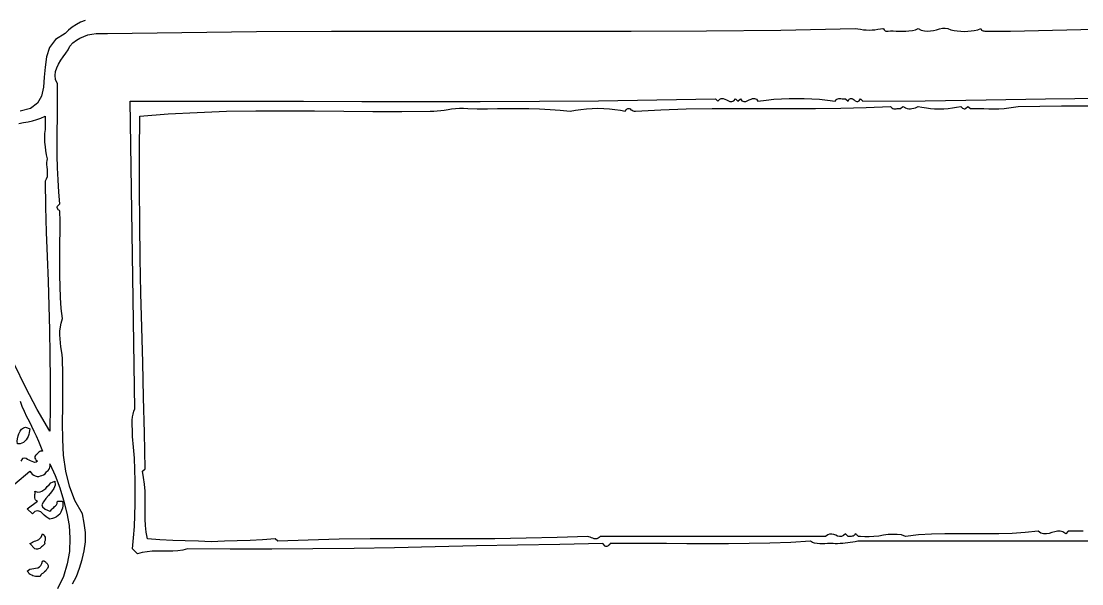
# Model space of a CAD drawing. Extents: x 0.02 to 7.46, y 0.02 to 6.95.
# Drawn here: x 2.599 to 5.406, y 1.49 to 2.979 of the extents above; entities that cross this region are included whole.
import ezdxf

# ---------------------------------------------------------------- set-up
doc = ezdxf.new("R2010")
doc.units = 0
doc.layers.add('1', color=7, linetype='Continuous')

msp = doc.modelspace()

# ---------------------------------------------------------------- linework, layer by layer
for points in [[(5.463, 1.602), (5.402, 1.602), (5.338, 1.602), (5.273, 1.602), (5.206, 1.602), (5.139, 1.602), (5.072, 1.602), (5.004, 1.602), (4.939, 1.602), (4.875, 1.602), (4.814, 1.602), (4.807, 1.601), (4.8, 1.6), (4.793, 1.599), (4.787, 1.598), (4.78, 1.597), (4.774, 1.596), (4.767, 1.596), (4.76, 1.595), (4.754, 1.595), (4.748, 1.596), (4.744, 1.596), (4.739, 1.596), (4.733, 1.596), (4.726, 1.595), (4.72, 1.595), (4.713, 1.595), (4.706, 1.596), (4.699, 1.597), (4.694, 1.599), (4.688, 1.602), (4.636, 1.599), (4.581, 1.597), (4.526, 1.596), (4.471, 1.595), (4.415, 1.595), (4.361, 1.595), (4.307, 1.596), (4.255, 1.596), (4.206, 1.596), (4.158, 1.596), (4.157, 1.594), (4.156, 1.593), (4.154, 1.591), (4.153, 1.59), (4.151, 1.589), (4.149, 1.588), (4.147, 1.588), (4.145, 1.589), (4.139, 1.596), (4.025, 1.594), (3.913, 1.592), (3.804, 1.59), (3.695, 1.587), (3.587, 1.585), (3.48, 1.583), (3.371, 1.582), (3.262, 1.581), (3.152, 1.581), (3.039, 1.582), (3.027, 1.579), (3.014, 1.577), (3, 1.576), (2.987, 1.576), (2.973, 1.576), (2.959, 1.576), (2.946, 1.576), (2.932, 1.574), (2.919, 1.572), (2.907, 1.569), (2.894, 1.582), (2.896, 1.611), (2.899, 1.641), (2.9, 1.67), (2.901, 1.701), (2.901, 1.731), (2.901, 1.762), (2.9, 1.792), (2.899, 1.822), (2.896, 1.851), (2.894, 1.88), (2.894, 1.886), (2.894, 1.892), (2.894, 1.899), (2.893, 1.907), (2.893, 1.915), (2.893, 1.923), (2.894, 1.932), (2.895, 1.939), (2.897, 1.947), (2.9, 1.953), (2.887, 2.768), (3.038, 2.768), (3.191, 2.768), (3.346, 2.768), (3.501, 2.767), (3.657, 2.767), (3.814, 2.767), (3.971, 2.768), (4.127, 2.769), (4.282, 2.771), (4.437, 2.774), (4.443, 2.768), (4.448, 2.773), (4.452, 2.775), (4.457, 2.775), (4.462, 2.773), (4.466, 2.771), (4.471, 2.769), (4.475, 2.767), (4.48, 2.767), (4.485, 2.769), (4.49, 2.774), (4.496, 2.768), (4.503, 2.774), (4.507, 2.769), (4.512, 2.767), (4.517, 2.767), (4.521, 2.769), (4.526, 2.771), (4.531, 2.773), (4.535, 2.775), (4.54, 2.775), (4.545, 2.773), (4.549, 2.768), (4.571, 2.77), (4.591, 2.773), (4.612, 2.774), (4.632, 2.775), (4.652, 2.775), (4.672, 2.775), (4.692, 2.774), (4.712, 2.773), (4.733, 2.77), (4.754, 2.768), (4.756, 2.771), (4.758, 2.773), (4.761, 2.774), (4.763, 2.775), (4.766, 2.775), (4.769, 2.775), (4.772, 2.774), (4.775, 2.774), (4.778, 2.774), (4.781, 2.774), (4.788, 2.768), (4.791, 2.773), (4.794, 2.775), (4.798, 2.775), (4.801, 2.773), (4.804, 2.771), (4.807, 2.769), (4.811, 2.767), (4.814, 2.767), (4.817, 2.769), (4.821, 2.774), (4.827, 2.768), (4.992, 2.769), (5.153, 2.771), (5.31, 2.774), (5.466, 2.776)], [(2.622, 1.9), (2.621, 1.895), (2.62, 1.89), (2.619, 1.885), (2.617, 1.88), (2.615, 1.875), (2.612, 1.871), (2.609, 1.867), (2.605, 1.864), (2.601, 1.862), (2.596, 1.86), (2.589, 1.86), (2.588, 1.867), (2.589, 1.873), (2.591, 1.881), (2.593, 1.887), (2.596, 1.894), (2.6, 1.899), (2.605, 1.903), (2.61, 1.904), (2.616, 1.903), (2.622, 1.9)], [(2.688, 1.761), (2.689, 1.751), (2.685, 1.742), (2.679, 1.733), (2.671, 1.723), (2.664, 1.715), (2.658, 1.707), (2.654, 1.699), (2.655, 1.693), (2.662, 1.687), (2.675, 1.682), (2.677, 1.684), (2.68, 1.687), (2.682, 1.689), (2.685, 1.692), (2.687, 1.694), (2.69, 1.696), (2.692, 1.699), (2.694, 1.702), (2.694, 1.705), (2.695, 1.708), (2.708, 1.708), (2.709, 1.702), (2.709, 1.696), (2.708, 1.69), (2.706, 1.684), (2.704, 1.679), (2.701, 1.674), (2.697, 1.67), (2.692, 1.667), (2.687, 1.664), (2.682, 1.662), (2.675, 1.661), (2.67, 1.663), (2.665, 1.667), (2.66, 1.671), (2.655, 1.676), (2.651, 1.68), (2.646, 1.682), (2.641, 1.683), (2.635, 1.681), (2.629, 1.675), (2.615, 1.688), (2.642, 1.708), (2.639, 1.71), (2.637, 1.712), (2.636, 1.714), (2.635, 1.717), (2.635, 1.72), (2.635, 1.723), (2.635, 1.726), (2.636, 1.729), (2.636, 1.732), (2.635, 1.735), (2.643, 1.732), (2.649, 1.733), (2.654, 1.735), (2.659, 1.738), (2.664, 1.742), (2.668, 1.747), (2.673, 1.752), (2.677, 1.757), (2.682, 1.759), (2.688, 1.761)], [(2.662, 1.596), (2.659, 1.593), (2.657, 1.591), (2.655, 1.589), (2.653, 1.587), (2.65, 1.585), (2.648, 1.583), (2.645, 1.582), (2.642, 1.581), (2.639, 1.581), (2.635, 1.582), (2.622, 1.596), (2.626, 1.598), (2.629, 1.6), (2.634, 1.602), (2.638, 1.603), (2.642, 1.605), (2.646, 1.607), (2.649, 1.61), (2.652, 1.613), (2.654, 1.617), (2.655, 1.622), (2.658, 1.62), (2.66, 1.618), (2.661, 1.616), (2.662, 1.613), (2.662, 1.61), (2.662, 1.607), (2.662, 1.604), (2.661, 1.601), (2.661, 1.598), (2.662, 1.596)], [(2.668, 1.543), (2.67, 1.538), (2.67, 1.534), (2.669, 1.53), (2.666, 1.527), (2.664, 1.524), (2.661, 1.521), (2.657, 1.518), (2.654, 1.516), (2.651, 1.513), (2.649, 1.509), (2.644, 1.509), (2.641, 1.509), (2.637, 1.509), (2.633, 1.51), (2.63, 1.511), (2.627, 1.512), (2.623, 1.514), (2.62, 1.516), (2.618, 1.519), (2.615, 1.523), (2.618, 1.526), (2.622, 1.528), (2.627, 1.529), (2.632, 1.53), (2.637, 1.531), (2.643, 1.532), (2.647, 1.534), (2.651, 1.538), (2.654, 1.543), (2.655, 1.549), (2.657, 1.55), (2.659, 1.55), (2.661, 1.549), (2.663, 1.548), (2.664, 1.547), (2.665, 1.545), (2.667, 1.544), (2.668, 1.543)]]:
    msp.add_lwpolyline(points)
at = {"layer": '1'}
for points in [[(2.768, 2.981), (2.756, 2.977), (2.745, 2.971), (2.734, 2.964), (2.724, 2.956), (2.715, 2.947), (2.69, 2.931), (2.674, 2.91), (2.666, 2.885), (2.662, 2.858), (2.66, 2.831), (2.658, 2.805), (2.653, 2.781), (2.642, 2.762), (2.624, 2.748), (2.596, 2.741)], [(2.735, 1.489), (2.745, 1.509), (2.753, 1.531), (2.76, 1.554), (2.766, 1.577), (2.769, 1.601), (2.769, 1.625), (2.766, 1.65), (2.761, 1.675), (2.741, 1.71), (2.727, 1.748), (2.717, 1.788), (2.711, 1.83), (2.709, 1.872), (2.708, 1.916), (2.709, 1.959), (2.709, 2.003), (2.709, 2.045), (2.708, 2.086), (2.707, 2.096), (2.706, 2.107), (2.704, 2.117), (2.703, 2.128), (2.702, 2.138), (2.701, 2.149), (2.701, 2.159), (2.703, 2.17), (2.705, 2.18), (2.708, 2.192), (2.705, 2.219), (2.703, 2.248), (2.702, 2.277), (2.701, 2.306), (2.701, 2.336), (2.701, 2.365), (2.701, 2.394), (2.702, 2.422), (2.702, 2.45), (2.701, 2.476), (2.7, 2.478), (2.699, 2.479), (2.697, 2.48), (2.696, 2.482), (2.695, 2.484), (2.694, 2.485), (2.694, 2.487), (2.695, 2.49), (2.701, 2.496), (2.699, 2.527), (2.697, 2.559), (2.695, 2.591), (2.694, 2.624), (2.694, 2.657), (2.694, 2.689), (2.695, 2.722), (2.695, 2.753), (2.695, 2.784), (2.695, 2.814), (2.69, 2.825), (2.689, 2.836), (2.69, 2.846), (2.693, 2.856), (2.698, 2.866), (2.704, 2.876), (2.71, 2.885), (2.717, 2.895), (2.723, 2.904), (2.728, 2.913), (2.736, 2.922), (2.745, 2.929), (2.754, 2.935), (2.765, 2.939), (2.775, 2.943), (2.786, 2.945), (2.797, 2.947), (2.807, 2.947), (2.818, 2.947), (2.827, 2.947), (3.024, 2.95), (3.222, 2.952), (3.42, 2.953), (3.619, 2.953), (3.817, 2.953), (4.016, 2.953), (4.214, 2.953), (4.413, 2.954), (4.61, 2.956), (4.807, 2.96), (4.814, 2.959), (4.821, 2.958), (4.829, 2.957), (4.836, 2.957), (4.844, 2.956), (4.852, 2.957), (4.859, 2.957), (4.867, 2.958), (4.874, 2.959), (4.88, 2.96), (4.882, 2.959), (4.883, 2.957), (4.884, 2.956), (4.886, 2.954), (4.888, 2.953), (4.889, 2.953), (4.891, 2.953), (4.894, 2.953), (4.9, 2.954), (4.907, 2.954), (4.915, 2.953), (4.923, 2.953), (4.932, 2.953), (4.941, 2.953), (4.949, 2.954), (4.958, 2.955), (4.966, 2.957), (4.973, 2.96), (4.981, 2.956), (4.99, 2.954), (4.998, 2.953), (5.006, 2.954), (5.014, 2.955), (5.022, 2.957), (5.03, 2.959), (5.038, 2.961), (5.045, 2.961), (5.052, 2.96), (5.06, 2.957), (5.069, 2.955), (5.077, 2.954), (5.086, 2.953), (5.096, 2.952), (5.105, 2.953), (5.114, 2.954), (5.122, 2.955), (5.131, 2.957), (5.139, 2.96), (5.14, 2.958), (5.141, 2.956), (5.143, 2.955), (5.145, 2.954), (5.147, 2.954), (5.15, 2.953), (5.153, 2.953), (5.156, 2.953), (5.158, 2.953), (5.163, 2.953), (5.167, 2.953), (5.173, 2.953), (5.179, 2.953), (5.185, 2.953), (5.192, 2.953), (5.199, 2.953), (5.205, 2.953), (5.212, 2.953), (5.218, 2.953), (5.329, 2.956), (5.442, 2.958)], [(5.41, 1.629), (5.401, 1.629), (5.392, 1.629), (5.384, 1.629), (5.377, 1.629), (5.37, 1.629), (5.364, 1.622), (5.356, 1.627), (5.349, 1.629), (5.342, 1.629), (5.335, 1.627), (5.327, 1.625), (5.32, 1.623), (5.313, 1.622), (5.305, 1.622), (5.298, 1.624), (5.291, 1.629), (5.257, 1.625), (5.222, 1.623), (5.187, 1.622), (5.151, 1.622), (5.115, 1.622), (5.08, 1.622), (5.044, 1.622), (5.009, 1.621), (4.974, 1.619), (4.94, 1.615), (4.929, 1.619), (4.918, 1.62), (4.906, 1.62), (4.894, 1.62), (4.882, 1.618), (4.869, 1.616), (4.856, 1.615), (4.844, 1.614), (4.832, 1.614), (4.821, 1.615), (4.819, 1.615), (4.817, 1.615), (4.815, 1.615), (4.813, 1.617), (4.812, 1.618), (4.81, 1.619), (4.809, 1.621), (4.807, 1.622), (4.806, 1.62), (4.805, 1.618), (4.803, 1.617), (4.801, 1.616), (4.799, 1.616), (4.796, 1.615), (4.793, 1.615), (4.79, 1.615), (4.788, 1.615), (4.781, 1.622), (4.776, 1.617), (4.77, 1.615), (4.765, 1.615), (4.76, 1.616), (4.755, 1.618), (4.75, 1.62), (4.745, 1.621), (4.739, 1.621), (4.734, 1.619), (4.728, 1.615), (4.67, 1.615), (4.61, 1.615), (4.55, 1.615), (4.488, 1.615), (4.427, 1.615), (4.366, 1.615), (4.305, 1.615), (4.246, 1.615), (4.188, 1.615), (4.132, 1.615), (4.129, 1.612), (4.126, 1.61), (4.123, 1.609), (4.12, 1.609), (4.116, 1.609), (4.112, 1.61), (4.109, 1.611), (4.105, 1.613), (4.102, 1.614), (4.099, 1.615), (4.018, 1.612), (3.936, 1.61), (3.853, 1.609), (3.771, 1.609), (3.688, 1.609), (3.605, 1.609), (3.523, 1.609), (3.441, 1.608), (3.359, 1.605), (3.278, 1.602), (3.271, 1.609), (3.238, 1.606), (3.205, 1.604), (3.171, 1.603), (3.137, 1.602), (3.102, 1.601), (3.068, 1.602), (3.033, 1.603), (3, 1.604), (2.966, 1.606), (2.933, 1.609), (2.93, 1.626), (2.928, 1.644), (2.927, 1.661), (2.927, 1.68), (2.927, 1.698), (2.927, 1.717), (2.927, 1.735), (2.925, 1.753), (2.923, 1.771), (2.92, 1.788), (2.927, 1.794), (2.925, 1.889), (2.923, 1.983), (2.921, 2.076), (2.918, 2.168), (2.916, 2.259), (2.914, 2.351), (2.913, 2.444), (2.912, 2.537), (2.912, 2.632), (2.913, 2.728), (2.988, 2.734), (3.065, 2.738), (3.142, 2.741), (3.22, 2.742), (3.298, 2.742), (3.375, 2.742), (3.453, 2.741), (3.53, 2.74), (3.607, 2.74), (3.682, 2.741), (3.691, 2.741), (3.7, 2.742), (3.71, 2.743), (3.719, 2.744), (3.729, 2.746), (3.738, 2.747), (3.749, 2.748), (3.759, 2.749), (3.77, 2.749), (3.781, 2.748), (3.806, 2.747), (3.833, 2.747), (3.86, 2.748), (3.887, 2.748), (3.915, 2.748), (3.943, 2.748), (3.971, 2.747), (3.999, 2.746), (4.026, 2.744), (4.052, 2.741), (4.066, 2.744), (4.08, 2.746), (4.095, 2.747), (4.11, 2.748), (4.125, 2.749), (4.141, 2.748), (4.156, 2.747), (4.17, 2.746), (4.185, 2.744), (4.198, 2.741), (4.2, 2.745), (4.203, 2.747), (4.205, 2.748), (4.208, 2.748), (4.211, 2.747), (4.213, 2.745), (4.216, 2.744), (4.219, 2.742), (4.222, 2.741), (4.225, 2.741), (4.292, 2.745), (4.359, 2.747), (4.428, 2.748), (4.497, 2.748), (4.566, 2.748), (4.634, 2.748), (4.702, 2.748), (4.769, 2.749), (4.836, 2.751), (4.9, 2.754), (4.902, 2.752), (4.904, 2.75), (4.906, 2.748), (4.909, 2.747), (4.912, 2.747), (4.915, 2.747), (4.918, 2.748), (4.921, 2.748), (4.924, 2.748), (4.927, 2.748), (4.933, 2.754), (4.937, 2.752), (4.94, 2.75), (4.944, 2.748), (4.949, 2.747), (4.953, 2.747), (4.957, 2.748), (4.962, 2.749), (4.966, 2.75), (4.97, 2.752), (4.973, 2.754), (4.983, 2.752), (4.995, 2.75), (5.006, 2.748), (5.017, 2.747), (5.029, 2.747), (5.041, 2.747), (5.053, 2.748), (5.064, 2.75), (5.075, 2.752), (5.086, 2.754), (5.087, 2.753), (5.088, 2.752), (5.09, 2.75), (5.091, 2.749), (5.093, 2.748), (5.095, 2.747), (5.097, 2.747), (5.099, 2.748), (5.105, 2.754), (5.112, 2.748), (5.123, 2.748), (5.134, 2.748), (5.147, 2.748), (5.16, 2.747), (5.173, 2.747), (5.187, 2.747), (5.201, 2.748), (5.213, 2.75), (5.226, 2.752), (5.238, 2.754), (5.353, 2.755), (5.471, 2.755)], [(2.593, 2.709), (2.605, 2.711), (2.617, 2.713), (2.629, 2.716), (2.64, 2.719), (2.651, 2.723), (2.662, 2.728), (2.662, 2.716), (2.662, 2.705), (2.662, 2.693), (2.661, 2.682), (2.661, 2.67), (2.661, 2.659), (2.662, 2.647), (2.663, 2.637), (2.665, 2.626), (2.668, 2.615), (2.667, 2.611), (2.666, 2.605), (2.666, 2.6), (2.667, 2.593), (2.668, 2.587), (2.668, 2.58), (2.668, 2.574), (2.668, 2.567), (2.665, 2.561), (2.662, 2.556), (2.663, 2.488), (2.665, 2.421), (2.668, 2.356), (2.67, 2.291), (2.672, 2.226), (2.674, 2.161), (2.675, 2.096), (2.676, 2.03), (2.676, 1.963), (2.675, 1.894), (2.641, 1.951), (2.61, 2.01), (2.581, 2.07)], [(2.596, 1.973), (2.601, 1.96), (2.607, 1.947), (2.613, 1.933), (2.62, 1.92), (2.626, 1.907), (2.632, 1.894), (2.639, 1.881), (2.645, 1.867), (2.65, 1.854), (2.655, 1.841)], [(2.655, 1.841), (2.652, 1.841), (2.65, 1.841), (2.648, 1.84), (2.646, 1.838), (2.644, 1.836), (2.642, 1.835), (2.641, 1.833), (2.639, 1.831), (2.637, 1.829), (2.635, 1.827), (2.635, 1.825), (2.635, 1.823), (2.635, 1.822), (2.637, 1.82), (2.638, 1.818), (2.639, 1.817), (2.641, 1.815), (2.642, 1.814), (2.639, 1.812), (2.635, 1.811), (2.632, 1.812), (2.628, 1.813), (2.624, 1.815), (2.62, 1.817), (2.616, 1.819), (2.612, 1.821), (2.607, 1.822), (2.602, 1.821), (2.598, 1.814)], [(2.582, 1.754), (2.622, 1.788), (2.625, 1.783), (2.628, 1.78), (2.632, 1.777), (2.636, 1.775), (2.641, 1.774), (2.646, 1.774), (2.65, 1.775), (2.654, 1.776), (2.658, 1.778), (2.662, 1.781), (2.664, 1.783), (2.666, 1.786), (2.668, 1.788), (2.67, 1.79), (2.673, 1.793), (2.674, 1.795), (2.675, 1.798), (2.676, 1.801), (2.676, 1.804), (2.675, 1.807), (2.689, 1.776), (2.701, 1.744), (2.711, 1.711), (2.72, 1.677), (2.726, 1.644), (2.728, 1.61), (2.727, 1.575), (2.721, 1.542), (2.711, 1.509), (2.695, 1.476)]]:
    msp.add_lwpolyline(points, dxfattribs=at)

doc.saveas('drawing.dxf')
